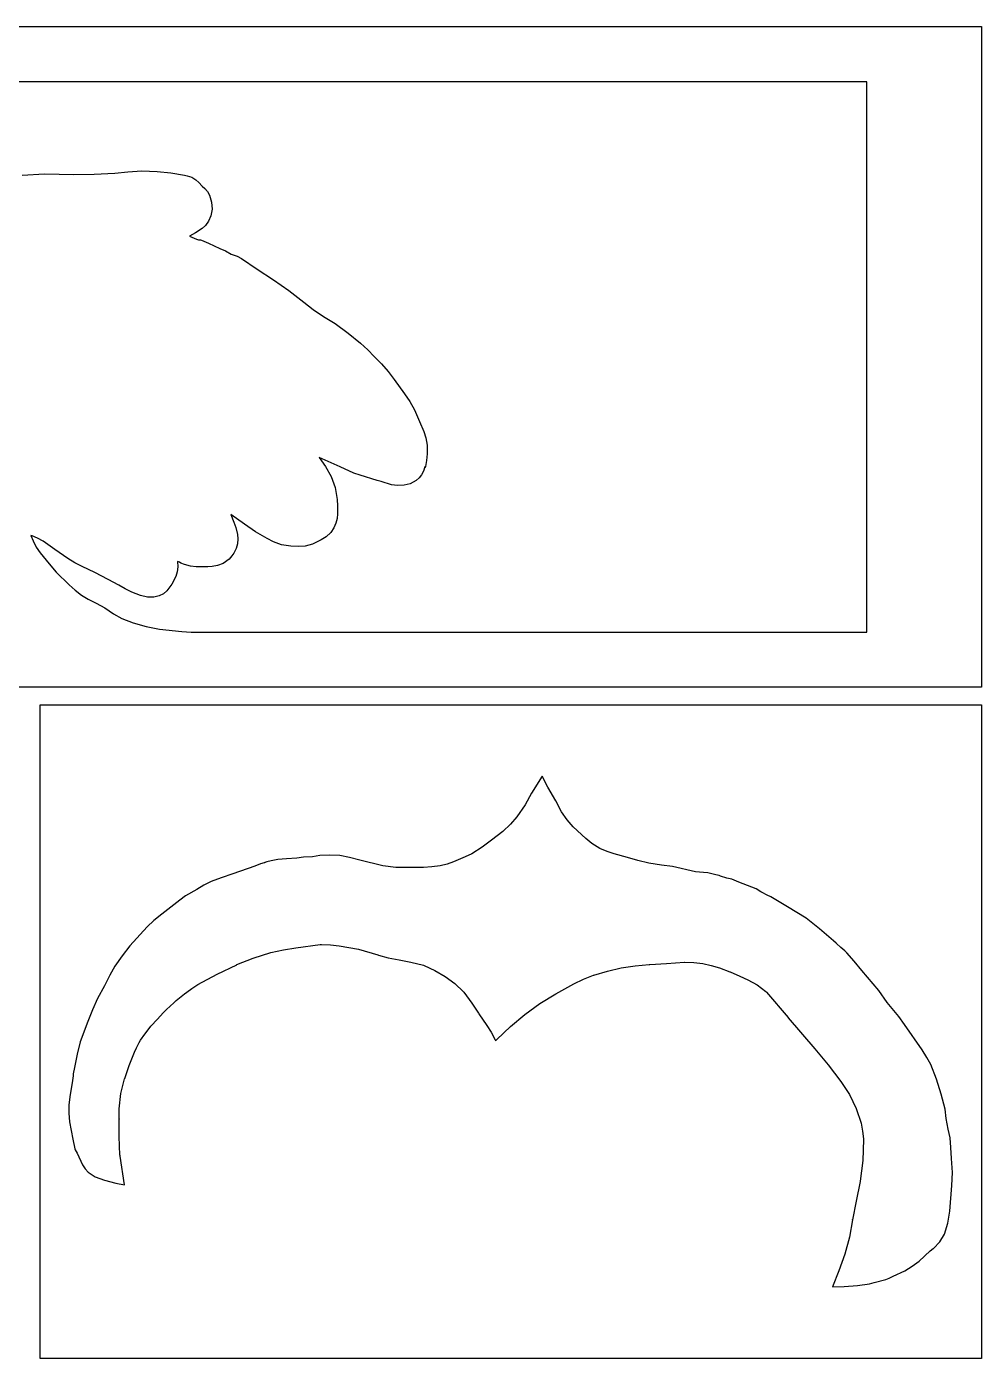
# Model space of a CAD drawing. Extents: x 2 to 598, y 977 to 2998.
# Drawn here: x 380.5 to 598, y 2389.1 to 2692.5 of the extents above; entities that cross this region are included whole.
import ezdxf

# ---------------------------------------------------------------- set-up
doc = ezdxf.new("R2010")
doc.units = 0

msp = doc.modelspace()

# ---------------------------------------------------------------- linework, layer by layer
at = {"layer": 'Calque 1'}
for p, q in [((571.928, 2679.92), (191.233, 2679.93)), ((571.928, 2554.54), (571.928, 2679.92)), ((379.4765, 2658.6544), (384.5992, 2658.9717)), ((384.5992, 2658.9717), (391.2448, 2658.8239)), ((391.2448, 2658.8239), (395.897262, 2658.900075)), ((395.897262, 2658.900075), (400.5729, 2659.1417)), ((400.5729, 2659.1417), (403.5329, 2659.4027)), ((403.5329, 2659.4027), (406.7715, 2659.645)), ((406.7715, 2659.645), (410.272, 2659.4848)), ((410.272, 2659.4848), (413.3304, 2659.205037)), ((413.3304, 2659.205037), (416.4644, 2658.657)), ((416.4644, 2658.657), (417.113012, 2658.529112)), ((417.113012, 2658.529112), (418.1331, 2658.1712)), ((418.1331, 2658.1712), (419.068798, 2657.606689)), ((419.068798, 2657.606689), (419.748137, 2657.011138)), ((419.748137, 2657.011138), (420.4988, 2656.1579)), ((420.4988, 2656.1579), (421.135, 2655.5952)), ((421.135, 2655.5952), (421.687262, 2654.934588)), ((421.687262, 2654.934588), (422.1907, 2654.0573)), ((422.1907, 2654.0573), (422.651327, 2652.520858)), ((422.651327, 2652.520858), (422.745737, 2650.920863)), ((422.504505, 2649.413061), (421.9582, 2648.1532)), ((422.745737, 2650.920863), (422.504505, 2649.413061)), ((420.4655, 2646.48955), (418.9485, 2645.4769)), ((421.234219, 2647.206503), (420.4655, 2646.48955)), ((421.9582, 2648.1532), (421.234219, 2647.206503)), ((418.9485, 2645.4769), (417.6463, 2644.7844)), ((417.6463, 2644.7844), (419.1898, 2644.0904)), ((419.1898, 2644.0904), (419.6291, 2643.9375)), ((419.6291, 2643.9375), (419.8234, 2643.9375)), ((419.8234, 2643.9375), (420.1314, 2643.8815)), ((420.1314, 2643.8815), (420.3862, 2643.8035)), ((420.3862, 2643.8035), (421.9437, 2643.1932)), ((421.9437, 2643.1932), (424.5632, 2641.9266)), ((424.5632, 2641.9266), (425.7889, 2641.4)), ((425.7889, 2641.4), (427.1315, 2640.6698)), ((427.1315, 2640.6698), (427.7562, 2640.4011)), ((427.7562, 2640.4011), (427.9929, 2640.3811)), ((427.9929, 2640.3811), (428.4937, 2640.1781)), ((428.4937, 2640.1781), (429.4564, 2639.6303)), ((429.4564, 2639.6303), (433.0138, 2637.2346)), ((433.0138, 2637.2346), (436.7728, 2634.8275)), ((436.7728, 2634.8275), (440.274037, 2632.340638)), ((440.274037, 2632.340638), (443.6654, 2629.7508)), ((443.6654, 2629.7508), (445.8187, 2628.0072)), ((445.8187, 2628.0072), (448.143637, 2626.4613)), ((448.143637, 2626.4613), (450.776, 2624.8209)), ((450.776, 2624.8209), (453.75115, 2622.684713)), ((453.75115, 2622.684713), (456.5814, 2620.4025)), ((456.5814, 2620.4025), (458.23485, 2618.833775)), ((458.23485, 2618.833775), (459.6675, 2617.3603)), ((459.6675, 2617.3603), (461.359987, 2615.686263)), ((461.359987, 2615.686263), (462.8688, 2613.9409)), ((462.8688, 2613.9409), (464.2651, 2612.127)), ((464.2651, 2612.127), (466.612962, 2608.856338)), ((466.612962, 2608.856338), (467.770305, 2607.069633)), ((467.770305, 2607.069633), (468.8385, 2605.1683)), ((468.8385, 2605.1683), (470.0074, 2602.5649)), ((470.0074, 2602.5649), (471.010662, 2600.2293)), ((471.010662, 2600.2293), (471.464655, 2598.773228)), ((471.464655, 2598.773228), (471.7479, 2597.1104)), ((451.9486, 2592.1805), (447.1649, 2594.3106)), ((447.1649, 2594.3106), (448.62388, 2592.265344)), ((471.763837, 2595.150238), (471.6264, 2593.6274)), ((471.7479, 2597.1104), (471.763837, 2595.150238)), ((448.62388, 2592.265344), (449.861712, 2590.000225)), ((455.0316, 2590.7521), (451.9486, 2592.1805)), ((470.915598, 2591.242047), (470.457437, 2590.3899)), ((471.2383, 2592.1955), (470.915598, 2591.242047)), ((471.244673, 2592.070864), (471.2383, 2592.1955)), ((471.355587, 2592.259738), (471.244673, 2592.070864)), ((471.6264, 2593.6274), (471.355587, 2592.259738)), ((449.861712, 2590.000225), (450.768514, 2587.499344)), ((456.5028, 2590.2917), (455.0316, 2590.7521)), ((460.3574, 2589.0918), (456.5028, 2590.2917)), ((461.2844, 2588.8566), (460.3574, 2589.0918)), ((463.658362, 2588.118963), (461.2844, 2588.8566)), ((465.006758, 2587.935464), (463.658362, 2588.118963)), ((467.902637, 2588.335613), (466.5007, 2587.9952)), ((469.2622, 2589.0814), (467.902637, 2588.335613)), ((469.895683, 2589.662028), (469.2622, 2589.0814)), ((470.457437, 2590.3899), (469.895683, 2589.662028)), ((450.768514, 2587.499344), (451.2344, 2584.7468)), ((466.5007, 2587.9952), (465.006758, 2587.935464)), ((451.2344, 2584.7468), (451.3447, 2583.322013)), ((451.3447, 2583.322013), (451.3491, 2581.5046)), ((430.1081, 2579.1487), (427.0287, 2581.3072)), ((427.0287, 2581.3072), (427.7273, 2579.5725)), ((427.7273, 2579.5725), (428.173487, 2578.407163)), ((432.654312, 2577.42695), (430.1081, 2579.1487)), ((450.94915, 2579.363662), (450.489966, 2578.274514)), ((451.223834, 2580.46288), (450.94915, 2579.363662)), ((451.3491, 2581.5046), (451.223834, 2580.46288)), ((381.7472, 2576.4941), (381.4531, 2576.5861)), ((381.4531, 2576.5861), (382.0262, 2575.368)), ((382.984103, 2575.969673), (381.7472, 2576.4941)), ((384.262741, 2575.230639), (382.984103, 2575.969673)), ((428.173487, 2578.407163), (428.5815, 2576.8129)), ((428.5815, 2576.8129), (428.644861, 2575.796722)), ((435.2969, 2575.8858), (432.654312, 2577.42695)), ((448.71585, 2576.250288), (447.6295, 2575.5882)), ((449.8112, 2577.263), (448.71585, 2576.250288)), ((450.489966, 2578.274514), (449.8112, 2577.263)), ((382.0262, 2575.368), (382.712437, 2573.872525)), ((382.712437, 2573.872525), (383.6215, 2572.5749)), ((386.97195, 2573.339738), (384.262741, 2575.230639)), ((389.928284, 2571.283367), (386.97195, 2573.339738)), ((428.208745, 2573.559878), (427.6803, 2572.532)), ((428.525437, 2574.68025), (428.208745, 2573.559878)), ((428.644861, 2575.796722), (428.525437, 2574.68025)), ((436.788137, 2575.110475), (435.2969, 2575.8858)), ((438.6078, 2574.4157), (436.788137, 2575.110475)), ((440.68775, 2574.099338), (438.6078, 2574.4157)), ((442.4065, 2574.055), (440.68775, 2574.099338)), ((443.990425, 2574.15565), (442.4065, 2574.055)), ((445.6192, 2574.5986), (443.990425, 2574.15565)), ((447.6295, 2575.5882), (445.6192, 2574.5986)), ((383.6215, 2572.5749), (385.64, 2570.0624)), ((385.64, 2570.0624), (387.2223, 2568.169)), ((391.515829, 2570.337497), (389.928284, 2571.283367)), ((393.1852, 2569.5235), (391.515829, 2570.337497)), ((415.3735, 2570.4541), (414.8516, 2570.6541)), ((414.8516, 2570.6541), (414.97, 2569.4495)), ((415.608912, 2570.287525), (415.3735, 2570.4541)), ((416.4546, 2569.9141), (415.608912, 2570.287525)), ((417.811242, 2569.563263), (416.4546, 2569.9141)), ((425.283802, 2570.205806), (423.967387, 2569.706575)), ((426.6297, 2571.1916), (425.283802, 2570.205806)), ((427.287525, 2571.952025), (426.6297, 2571.1916)), ((427.6803, 2572.532), (427.287525, 2571.952025)), ((387.2223, 2568.169), (390.198575, 2565.320488)), ((396.054137, 2568.0985), (393.1852, 2569.5235)), ((399.1249, 2566.5526), (396.054137, 2568.0985)), ((414.52605, 2567.238325), (413.6129, 2565.501)), ((414.828491, 2568.252497), (414.52605, 2567.238325)), ((414.97, 2569.4495), (414.828491, 2568.252497)), ((419.166562, 2569.38935), (417.811242, 2569.563263)), ((421.7613, 2569.4304), (419.166562, 2569.38935)), ((422.76503, 2569.509556), (421.7613, 2569.4304)), ((423.967387, 2569.706575), (422.76503, 2569.509556)), ((390.198575, 2565.320488), (391.57155, 2564.082227)), ((391.57155, 2564.082227), (393.0121, 2562.9735)), ((401.513412, 2565.210525), (399.1249, 2566.5526)), ((402.980767, 2564.378566), (401.513412, 2565.210525)), ((404.5065, 2563.6499), (402.980767, 2564.378566)), ((412.480587, 2563.92285), (411.722577, 2563.274738)), ((413.6129, 2565.501), (412.480587, 2563.92285)), ((393.0121, 2562.9735), (394.53015, 2562.085059)), ((394.53015, 2562.085059), (396.370025, 2561.146425)), ((396.370025, 2561.146425), (398.347637, 2560.064278)), ((406.490112, 2562.903275), (404.5065, 2563.6499)), ((408.0763, 2562.5141), (406.490112, 2562.903275)), ((409.51065, 2562.499375), (408.0763, 2562.5141)), ((410.7335, 2562.7833), (409.51065, 2562.499375)), ((411.722577, 2563.274738), (410.7335, 2562.7833)), ((398.347637, 2560.064278), (400.2789, 2558.7453)), ((400.2789, 2558.7453), (402.204655, 2557.621147)), ((402.204655, 2557.621147), (404.808212, 2556.6358)), ((404.808212, 2556.6358), (407.779514, 2555.830453)), ((407.779514, 2555.830453), (410.8085, 2555.2463)), ((410.8085, 2555.2463), (415.884825, 2554.660463)), ((415.884825, 2554.660463), (418.0297, 2554.5331)), ((418.0297, 2554.5331), (571.928, 2554.54)), ((497.935, 2521.7), (495.5414, 2517.8501)), ((497.9216, 2521.6955), (497.935, 2521.7)), ((499.2083, 2519.229), (497.9216, 2521.6955)), ((497.935, 2521.7), (497.935, 2521.7)), ((501.0888, 2516.0948), (499.2083, 2519.229)), ((495.5414, 2517.8501), (494.052088, 2515.188162)), ((502.3766, 2513.6154), (501.0888, 2516.0948)), ((492.1478, 2512.4531), (490.708038, 2510.815012)), ((494.052088, 2515.188162), (492.1478, 2512.4531)), ((503.615075, 2511.783283), (502.3766, 2513.6154)), ((490.708038, 2510.815012), (489.0291, 2509.1494)), ((504.997025, 2510.203288), (503.615075, 2511.783283)), ((507.8993, 2507.5387), (504.997025, 2510.203288)), ((486.4143, 2507.1268), (484.303363, 2505.532788)), ((489.0291, 2509.1494), (486.4143, 2507.1268)), ((509.284962, 2506.376163), (507.8993, 2507.5387)), ((511.1084, 2505.2443), (509.284962, 2506.376163)), ((443.6054, 2503.2436), (442.0664, 2503.0333)), ((445.6522, 2503.3406), (443.6054, 2503.2436)), ((447.2894, 2503.6223), (445.6522, 2503.3406)), ((449.523825, 2503.7331), (447.2894, 2503.6223)), ((451.8679, 2503.6123), (449.523825, 2503.7331)), ((451.8779, 2503.6123), (451.8679, 2503.6123)), ((454.03885, 2503.220837), (451.8779, 2503.6123)), ((456.429, 2502.5596), (454.03885, 2503.220837)), ((480.3955, 2503.3446), (477.77185, 2502.177775)), ((481.921, 2504.0494), (480.3955, 2503.3446)), ((484.303363, 2505.532788), (481.921, 2504.0494)), ((512.74952, 2504.552833), (511.1084, 2505.2443)), ((514.362787, 2504.015763), (512.74952, 2504.552833)), ((517.4191, 2503.1752), (514.362787, 2504.015763)), ((519.723187, 2502.506588), (517.4191, 2503.1752)), ((432.5022, 2501.2342), (427.4983, 2499.4606)), ((433.8251, 2501.7153), (432.5022, 2501.2342)), ((434.62705, 2501.998375), (433.8251, 2501.7153)), ((434.901, 2502.0992), (434.62705, 2501.998375)), ((434.788069, 2502.065991), (434.901, 2502.0992)), ((434.869425, 2502.085375), (434.788069, 2502.065991)), ((435.2694, 2502.1842), (434.869425, 2502.085375)), ((436.2094, 2502.4003), (435.2694, 2502.1842)), ((437.7613, 2502.746), (436.2094, 2502.4003)), ((439.691063, 2502.92325), (437.7613, 2502.746)), ((442.0664, 2503.0333), (439.691063, 2502.92325)), ((461.6432, 2501.2961), (456.429, 2502.5596)), ((464.623288, 2500.944612), (461.6432, 2501.2961)), ((467.2982, 2500.9184), (464.623288, 2500.944612)), ((470.902875, 2500.93565), (467.2982, 2500.9184)), ((472.803837, 2501.050166), (470.902875, 2500.93565)), ((474.724, 2501.3018), (472.803837, 2501.050166)), ((476.313663, 2501.676028), (474.724, 2501.3018)), ((477.77185, 2502.177775), (476.313663, 2501.676028)), ((522.2462, 2501.8667), (519.723187, 2502.506588)), ((525.122537, 2501.430588), (522.2462, 2501.8667)), ((527.6541, 2501.1102), (525.122537, 2501.430588)), ((532.8931, 2499.9361), (527.6541, 2501.1102)), ((422.5741, 2497.762), (420.89375, 2496.859387)), ((424.803475, 2498.558237), (422.5741, 2497.762)), ((427.4983, 2499.4606), (424.803475, 2498.558237)), ((534.6687, 2499.7583), (532.8931, 2499.9361)), ((535.7126, 2499.6863), (534.6687, 2499.7583)), ((537.5476, 2499.276), (535.7126, 2499.6863)), ((538.2964, 2499.0807), (537.5476, 2499.276)), ((538.576, 2498.9484), (538.2964, 2499.0807)), ((540.0151, 2498.4874), (538.576, 2498.9484)), ((541.1432, 2498.2337), (540.0151, 2498.4874)), ((542.7835, 2497.5779), (541.1432, 2498.2337)), ((546.6923, 2496.0256), (542.7835, 2497.5779)), ((416.74, 2494.44), (415.4429, 2493.4514)), ((419.2497, 2495.8676), (416.7398, 2494.4377)), ((416.7398, 2494.4377), (416.74, 2494.44)), ((420.89375, 2496.859387), (419.2497, 2495.8676)), ((547.7392, 2495.3972), (546.6923, 2496.0256)), ((549.4911, 2494.4706), (547.7392, 2495.3972)), ((549.7437, 2494.3886), (549.4911, 2494.4706)), ((550.0388, 2494.2264), (549.7437, 2494.3886)), ((553.822, 2491.9309), (550.0388, 2494.2264)), ((415.4429, 2493.4514), (411.2882, 2490.2857)), ((558.1034, 2489.3677), (553.822, 2491.9309)), ((409.501838, 2488.811712), (407.9452, 2487.4182)), ((411.2882, 2490.2857), (409.501838, 2488.811712)), ((561.1336, 2486.95485), (558.1034, 2489.3677)), ((407.9452, 2487.4182), (404.034025, 2483.104337)), ((564.3243, 2484.182), (561.1336, 2486.95485)), ((404.034025, 2483.104337), (402.253572, 2480.801752)), ((436.1324, 2481.5498), (438.995881, 2482.162197)), ((438.995881, 2482.162197), (441.8387, 2482.628025)), ((441.8387, 2482.628025), (447.4133, 2483.3518)), ((447.4133, 2483.3518), (447.6614, 2483.3708)), ((447.6614, 2483.3708), (447.662, 2483.37)), ((447.662, 2483.37), (449.740038, 2483.297338)), ((449.740038, 2483.297338), (451.6809, 2483.0635)), ((451.6809, 2483.0635), (456.147175, 2482.274687)), ((456.147175, 2482.274687), (460.5356, 2481.0187)), ((564.9252, 2483.6885), (564.3243, 2484.182)), ((564.9802, 2483.6315), (564.9252, 2483.6885)), ((566.0251, 2482.6708), (564.9802, 2483.6315)), ((566.8737, 2481.9618), (566.0251, 2482.6708)), ((567.3687, 2481.4926), (566.8737, 2481.9618)), ((402.253572, 2480.801752), (400.6366, 2478.4322)), ((428.3875, 2478.7784), (432.13055, 2480.293325)), ((432.13055, 2480.293325), (436.1214, 2481.5498)), ((436.1214, 2481.5498), (436.1324, 2481.5498)), ((460.5356, 2481.0187), (460.6498, 2480.9757)), ((460.6498, 2480.9757), (462.867509, 2480.31187)), ((462.867509, 2480.31187), (465.351225, 2479.851187)), ((465.351225, 2479.851187), (468.049853, 2479.370761)), ((468.049853, 2479.370761), (470.9123, 2478.6477)), ((522.4837, 2478.8373), (526.28725, 2479.02815)), ((526.28725, 2479.02815), (530.3752, 2479.3561)), ((530.3752, 2479.3561), (530.4402, 2479.3561)), ((530.4402, 2479.3561), (532.514422, 2479.299516)), ((532.514422, 2479.299516), (534.523825, 2479.03235)), ((534.523825, 2479.03235), (536.465841, 2478.597484)), ((568.994725, 2479.594212), (567.3687, 2481.4926)), ((570.7814, 2477.419), (568.994725, 2479.594212)), ((399.496475, 2476.355525), (398.2791, 2473.9715)), ((400.6366, 2478.4322), (399.496475, 2476.355525)), ((419.55, 2474.24), (423.890738, 2476.644638)), ((423.890738, 2476.644638), (428.3655, 2478.7684)), ((428.3655, 2478.7684), (428.3875, 2478.7784)), ((470.9123, 2478.6477), (471.058, 2478.5967)), ((471.058, 2478.5967), (471.058, 2478.59)), ((471.058, 2478.59), (473.5312, 2477.4722)), ((473.5312, 2477.4722), (473.531, 2477.48)), ((473.531, 2477.48), (475.8611, 2476.0976)), ((475.8611, 2476.0976), (478.027225, 2474.4685)), ((507.374189, 2475.45183), (509.6598, 2476.3934)), ((509.6598, 2476.3934), (509.7408, 2476.4214)), ((509.7408, 2476.4214), (512.817572, 2477.326833)), ((512.817572, 2477.326833), (515.94825, 2478.035662)), ((515.94825, 2478.035662), (519.120628, 2478.541336)), ((519.120628, 2478.541336), (522.3225, 2478.8373)), ((522.3225, 2478.8373), (522.4837, 2478.8373)), ((536.465841, 2478.597484), (538.3379, 2478.0378)), ((538.3379, 2478.0378), (538.338, 2478.03)), ((538.338, 2478.03), (540.7193, 2477.1645)), ((540.7193, 2477.1645), (540.7813, 2477.1395)), ((540.7813, 2477.1395), (540.781, 2477.14)), ((540.781, 2477.14), (542.9519, 2476.1777)), ((542.9519, 2476.1777), (544.8329, 2475.3437)), ((574.621, 2472.92), (570.7814, 2477.419)), ((398.2791, 2473.9715), (396.6544, 2471.0311)), ((416.9846, 2472.5015), (418.1788, 2473.3118)), ((418.1788, 2473.3118), (419.5183, 2474.2203)), ((419.518, 2474.22), (419.55, 2474.24)), ((419.5183, 2474.2203), (419.518, 2474.22)), ((478.027225, 2474.4685), (480.003, 2472.612)), ((501.0996, 2472.1606), (505.200638, 2474.395912)), ((505.200638, 2474.395912), (507.374189, 2475.45183)), ((544.8329, 2475.3437), (544.8329, 2475.3437)), ((544.8329, 2475.3437), (546.896575, 2474.165375)), ((546.896575, 2474.165375), (548.8812, 2472.6632)), ((574.6213, 2472.9118), (574.621, 2472.92)), ((576.57, 2470.129), (574.6213, 2472.9118)), ((396.6544, 2471.0311), (395.520087, 2468.503137)), ((412.3833, 2468.5452), (414.0711, 2470.1043)), ((414.0711, 2470.1043), (414.6075, 2470.5999)), ((414.6075, 2470.5999), (416.5102, 2472.1222)), ((416.5102, 2472.1222), (416.9846, 2472.5015)), ((480.003, 2472.612), (480.1182, 2472.4823)), ((480.1182, 2472.4823), (481.924175, 2470.032312)), ((481.924175, 2470.032312), (483.4798, 2467.6976)), ((493.997175, 2467.426263), (497.455947, 2469.904405)), ((497.455947, 2469.904405), (501.0656, 2472.1416)), ((501.0656, 2472.1416), (501.0996, 2472.1606)), ((548.8812, 2472.6632), (548.8812, 2472.6632)), ((548.8812, 2472.6632), (549.0668, 2472.4808)), ((549.0668, 2472.4808), (553.9714, 2466.7148)), ((579.2024, 2466.9364), (576.57, 2470.129)), ((395.520087, 2468.503137), (394.4793, 2465.865)), ((410.3121, 2466.3701), (411.65, 2467.7752)), ((411.65, 2467.7752), (412.3833, 2468.5452)), ((483.4798, 2467.6976), (483.5378, 2467.6086)), ((483.5378, 2467.6086), (485.362938, 2464.9543)), ((490.715066, 2464.706714), (493.997175, 2467.426263)), ((580.5124, 2465.1081), (579.2024, 2466.9364)), ((394.4793, 2465.865), (392.7255, 2461.1609)), ((407.4108, 2462.9697), (408.6469, 2464.5086)), ((408.6469, 2464.5086), (408.8309, 2464.7375)), ((408.8309, 2464.7375), (410.3021, 2466.3601)), ((410.3021, 2466.3601), (410.3121, 2466.3701)), ((410.3021, 2466.3601), (410.3021, 2466.3601)), ((485.362938, 2464.9543), (486.337967, 2463.420112)), ((487.6354, 2461.7453), (490.715066, 2464.706714)), ((553.9714, 2466.7148), (553.9874, 2466.6948)), ((553.9874, 2466.6948), (560.052775, 2459.605875)), ((584.4801, 2459.3674), (580.5124, 2465.1081)), ((392.7255, 2461.1609), (391.993287, 2458.353588)), ((405.5469, 2459.8355), (406.121, 2461.0106)), ((406.121, 2461.0106), (406.4858, 2461.5651)), ((406.4858, 2461.5651), (407.4108, 2462.9697)), ((486.337967, 2463.420112), (487.2228, 2461.6751)), ((487.2228, 2461.6751), (487.2938, 2461.4886)), ((487.2938, 2461.4886), (487.3158, 2461.4546)), ((487.3158, 2461.4546), (487.6424, 2461.7543)), ((487.6424, 2461.7543), (487.6124, 2461.7243)), ((487.6124, 2461.7243), (487.6354, 2461.7453)), ((391.993287, 2458.353588), (391.4077, 2455.3845)), ((403.8772, 2455.831337), (405.0544, 2458.8288)), ((405.0544, 2458.8288), (405.5469, 2459.8355)), ((560.052775, 2459.605875), (563.092419, 2455.954425)), ((585.605837, 2457.612237), (584.4801, 2459.3674)), ((391.4077, 2455.3845), (391.1473, 2453.9432)), ((402.8473, 2452.8473), (403.8772, 2455.831337)), ((563.092419, 2455.954425), (566.0151, 2452.1349)), ((586.4852, 2456.0415), (585.605837, 2457.612237)), ((587.7466, 2452.6831), (586.4852, 2456.0415)), ((390.8499, 2451.8663), (390.396562, 2449.232112)), ((391.0933, 2453.4497), (390.8499, 2451.8663)), ((391.1153, 2453.6766), (391.0933, 2453.4497)), ((391.1473, 2453.9432), (391.1153, 2453.6766)), ((402.006225, 2449.388487), (402.8313, 2452.7953)), ((402.8313, 2452.7953), (402.8473, 2452.8473)), ((566.0151, 2452.1349), (567.947878, 2449.210862)), ((588.8777, 2449.267225), (587.7466, 2452.6831)), ((390.396562, 2449.232112), (390.1341, 2446.8734)), ((401.604, 2445.8949), (402.006225, 2449.388487)), ((567.947878, 2449.210862), (569.503725, 2446.03115)), ((589.7274, 2445.8266), (588.8777, 2449.267225)), ((390.1341, 2446.8734), (390.149192, 2444.929633)), ((401.586, 2443.54), (401.604, 2445.8949)), ((569.503725, 2446.03115), (570.592809, 2442.634387)), ((589.9661, 2443.7373), (589.7274, 2445.8266)), ((390.149192, 2444.929633), (390.311987, 2442.978712)), ((390.311987, 2442.978712), (391.0028, 2439.034)), ((401.581137, 2439.596513), (401.5865, 2443.6156)), ((401.5865, 2443.6156), (401.586, 2443.54)), ((570.592809, 2442.634387), (570.934243, 2440.866683)), ((590.452987, 2441.326425), (589.9661, 2443.7373)), ((401.7746, 2435.3789), (401.581137, 2439.596513)), ((570.934243, 2440.866683), (571.1253, 2439.0592)), ((590.8963, 2439.288), (590.452987, 2441.326425)), ((391.0028, 2439.034), (391.5237, 2436.7975)), ((391.5237, 2436.7975), (391.5807, 2436.6202)), ((391.5807, 2436.6202), (392.0205, 2435.7934)), ((571.1253, 2438.9554), (570.971287, 2434.149287)), ((571.1253, 2439.0592), (571.1253, 2438.9554)), ((591.07155, 2437.154775), (590.8963, 2439.288)), ((591.2084, 2434.6278), (591.07155, 2437.154775)), ((392.0205, 2435.7934), (393.2349, 2433.2034)), ((401.7846, 2435.3289), (401.7746, 2435.3789)), ((401.8096, 2435.1697), (401.7846, 2435.3289)), ((402.8281, 2428.6352), (401.8096, 2435.1697)), ((570.971287, 2434.149287), (570.423, 2429.4304)), ((591.457, 2431.4414), (591.2084, 2434.6278)), ((393.2349, 2433.2034), (393.872612, 2432.243675)), ((393.872612, 2432.243675), (394.5521, 2431.4986)), ((394.5521, 2431.4986), (396.1422, 2430.4278)), ((396.1422, 2430.4278), (398.215312, 2429.641913)), ((591.3056, 2428.4576), (591.457, 2431.4414)), ((398.215312, 2429.641913), (400.8246, 2428.9752)), ((400.8246, 2428.9752), (402.8281, 2428.6212)), ((402.8281, 2428.6212), (402.8281, 2428.6352)), ((570.423, 2429.4114), (569.514075, 2424.8823)), ((570.423, 2429.4304), (570.423, 2429.4114)), ((590.845237, 2422.6469), (591.3056, 2428.4576)), ((569.514075, 2424.8823), (568.6371, 2420.6439)), ((590.359011, 2419.920228), (590.845237, 2422.6469)), ((568.6371, 2420.6449), (567.943275, 2416.71255)), ((568.6371, 2420.6439), (568.6471, 2420.6809)), ((568.6471, 2420.6809), (568.6371, 2420.6449)), ((589.5754, 2417.4092), (590.359011, 2419.920228)), ((567.943275, 2416.71255), (566.9178, 2412.8444)), ((587.0934, 2414.1102), (588.558875, 2415.646675)), ((588.558875, 2415.646675), (589.5754, 2417.4092)), ((566.9178, 2412.8444), (565.569412, 2409.010412)), ((583.8073, 2411.1988), (586.3658, 2413.596)), ((586.3658, 2413.596), (586.994387, 2414.0823)), ((586.994387, 2414.0823), (587.0934, 2414.1102)), ((580.5424, 2409.0557), (582.273962, 2410.08015)), ((582.273962, 2410.08015), (583.8073, 2411.1988)), ((565.569412, 2409.010412), (564.0519, 2405.3745)), ((572.5176, 2406.0321), (573.5625, 2406.3686)), ((573.5625, 2406.3686), (576.2419, 2407.0259)), ((576.2419, 2407.0259), (576.962925, 2407.31545)), ((576.962925, 2407.31545), (577.9358, 2407.8207)), ((577.9358, 2407.8207), (580.5424, 2409.0557)), ((564.0519, 2405.3745), (564.0969, 2405.3645)), ((564.0969, 2405.3645), (566.7706, 2405.4585)), ((566.7706, 2405.4585), (569.780525, 2405.651175)), ((569.780525, 2405.651175), (572.5176, 2406.0321))]:
    msp.add_line(p, q, dxfattribs=at)
at = {"layer": 'Layer 1'}
for p, q in [((227.03, 2692.49), (598, 2692.49)), ((598, 2692.49), (598, 2541.98)), ((383.58, 2541.98), (165.16, 2541.98)), ((598, 2541.98), (383.58, 2541.98)), ((383.58, 2537.98), (598, 2537.98)), ((383.58, 2389.08), (383.58, 2537.98)), ((598, 2537.98), (598, 2389.08)), ((598, 2389.08), (383.58, 2389.08))]:
    msp.add_line(p, q, dxfattribs=at)

doc.saveas('drawing.dxf')
